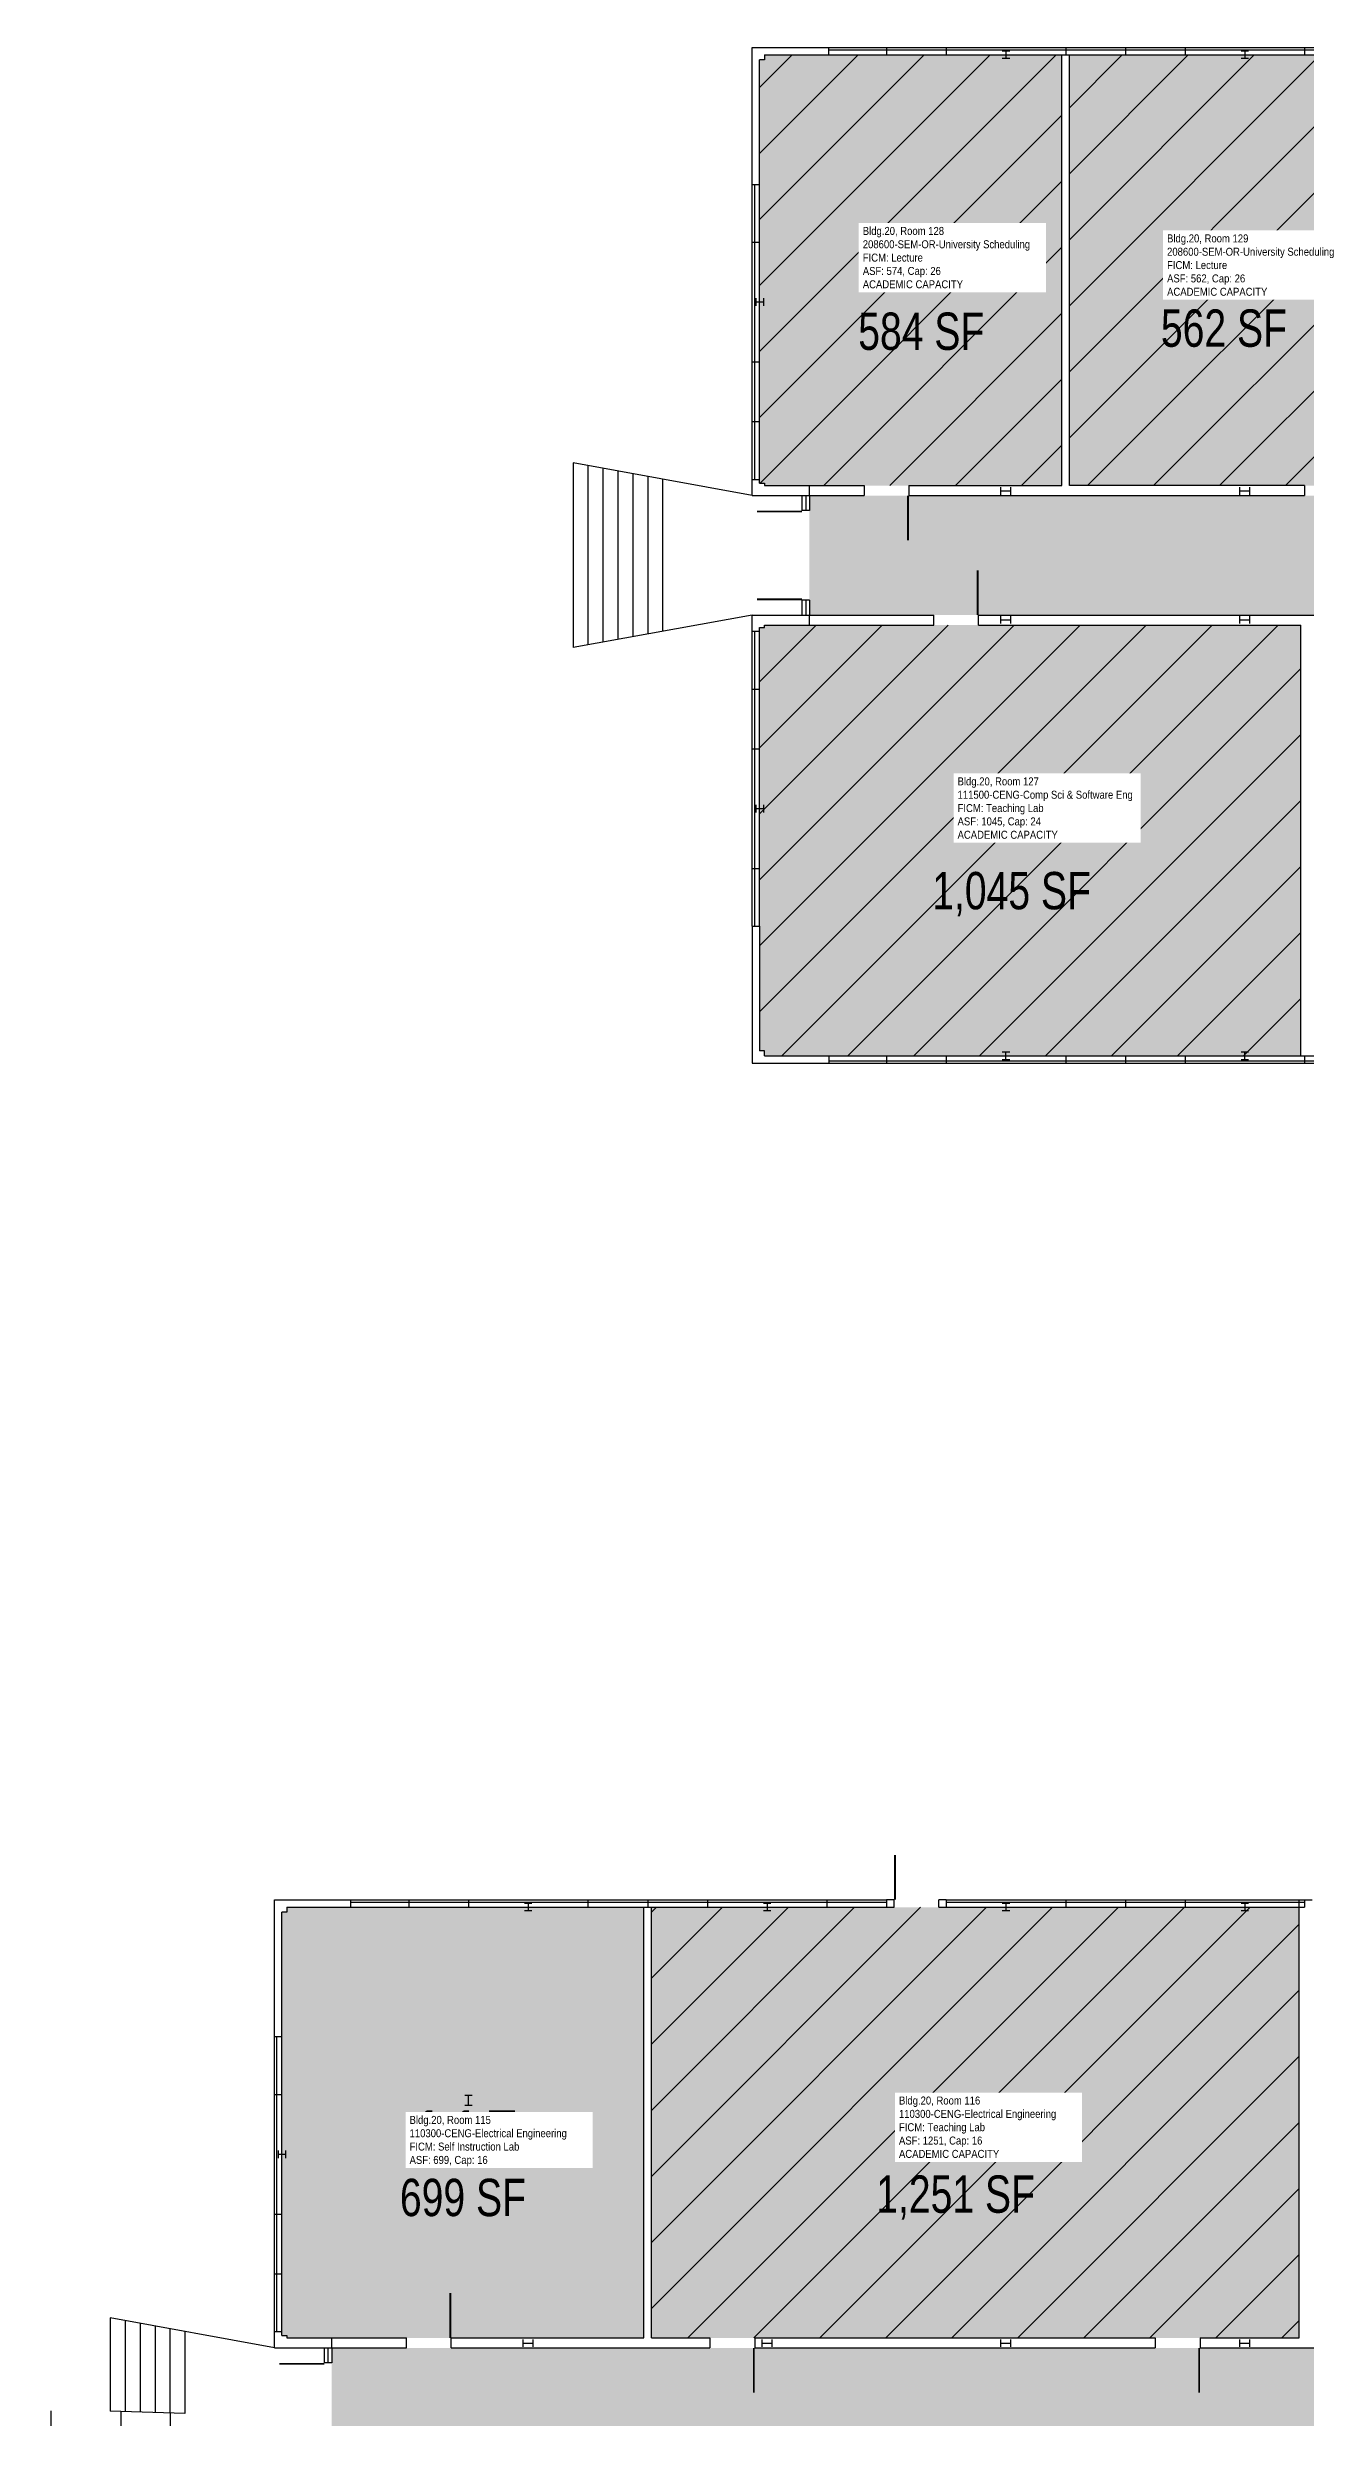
# Model space of a CAD drawing. Header units: inches. Extents: x -221 to 2580, y -38 to 4824.
# Drawn here: x -183 to 829, y 2920 to 4824 of the extents above; entities that cross this region are included whole.
import ezdxf
from ezdxf.enums import TextEntityAlignment as Align

# ---------------------------------------------------------------- set-up
doc = ezdxf.new("R2010")
doc.units = ezdxf.units.IN
doc.header["$LTSCALE"] = 100
doc.header["$MEASUREMENT"] = 0
doc.layers.get('0').update_dxf_attribs({"linetype": 'CONTINUOUS'})
for name, color, linetype in [('A-COLS', 5, 'CONTINUOUS'), ('A-DOOR', 2, 'CONTINUOUS'), ('A-GLAZ', 1, 'CONTINUOUS'), ('A-IDEN-RNUM', 7, 'CONTINUOUS'), ('A-IDEN-SNUM', 4, 'CONTINUOUS'), ('A-IDEN-VNUM', 4, 'CONTINUOUS'), ('A-SITE', 3, 'CONTINUOUS'), ('A-WALL', 5, 'CONTINUOUS'), ('AREA-TEXT', 3, 'CONTINUOUS'), ('Rooms-Capacity', 4, 'CONTINUOUS'), ('Rooms-Category-Color', 7, 'CONTINUOUS'), ('Rooms-College-Color', 7, 'CONTINUOUS'), ('Rooms-Department-Color', 7, 'CONTINUOUS'), ('Rooms-Division-Color', 7, 'CONTINUOUS'), ('Rooms-Information', 7, 'CONTINUOUS')]:
    doc.layers.add(name, color=color, linetype=linetype)
doc.styles.add('CP_AREA', font='arial.ttf', dxfattribs={"height": 15})
doc.styles.add('CP_ROOMSNUMBER', font='arial.ttf', dxfattribs={"height": 1})
doc.styles.add('CP_ROOMVNUMBER', font='arial.ttf', dxfattribs={"width": 0.85, "height": 0.075})

# ---------------------------------------------------------------- blocks, each defined once
blk = doc.blocks.new('INCOLUMN')
for p, q in [((-4, -3), (-4, 3)), ((-4, 0), (4, 0)), ((4, -3), (4, 3))]:
    blk.add_line(p, q)
blk = doc.blocks.new('OUTCOLUMN')
for p, q in [((-3, 9), (3, 9)), ((-3, 3), (3, 3)), ((0, 3), (0, 9))]:
    blk.add_line(p, q)

msp = doc.modelspace()

# ---------------------------------------------------------------- hatches: boundary and pattern name
at = {"layer": 'Rooms-Capacity'}
h = msp.add_hatch(dxfattribs=at)
h.set_pattern_fill('ANSI31', color=256, scale=300, style=0)
h.paths.add_polyline_path([(633, 4818), (633, 4472), (394, 4472), (394, 4474), (390, 4474), (390, 4814), (394, 4814), (394, 4818)])
h = msp.add_hatch(dxfattribs=at)
h.set_pattern_fill('ANSI31', color=256, scale=300, style=0)
h.paths.add_polyline_path([(873, 4818), (873, 4472), (639, 4472), (639, 4818)])
h = msp.add_hatch(dxfattribs=at)
h.set_pattern_fill('ANSI31', color=256, scale=300, style=0)
h.paths.add_polyline_path([(394, 4018), (394, 4014), (825, 4014), (825, 4360), (394, 4360), (394, 4358), (390, 4358), (390, 4018)])
h = msp.add_hatch(dxfattribs=at)
h.set_pattern_fill('ANSI31', color=256, scale=300, style=0)
h.paths.add_polyline_path([(823.7, 3330), (823.7, 2984), (303, 2984), (303, 3330)])
at = {"layer": 'Rooms-Category-Color', "true_color": 0xffff64}
for points in [[(633, 4818), (633, 4472), (394, 4472), (394, 4474), (390, 4474), (390, 4814), (394, 4814), (394, 4818)], [(873, 4818), (873, 4472), (639, 4472), (639, 4818)]]:
    msp.add_hatch(color=51, dxfattribs=at).paths.add_polyline_path(points)
at = {"layer": 'Rooms-Category-Color', "true_color": 0xadadad}
msp.add_hatch(color=253, dxfattribs=at).paths.add_polyline_path([(1023, 450), (1023, 456), (1902, 456), (1902, 513), (1883, 513), (1883, 868), (1902, 868), (1902, 1496), (1919, 1496), (1919, 1504), (1902, 1504), (1902, 1552), (1548, 1552), (1548, 1617), (1902, 1617), (1902, 2824), (1920, 2824), (1920, 2832), (1902, 2832), (1902, 2880), (1548, 2880), (1548, 2886), (1542, 2886), (1542, 2880), (46, 2880), (46, 2976), (1542, 2976), (1542, 2970), (1548, 2970), (1548, 2976), (1902, 2976), (1902, 3560), (1920, 3560), (1920, 3568), (1902, 3568), (1902, 3977), (1883, 3977), (1883, 4272), (1902, 4272), (1902, 4368), (430, 4368), (430, 4464), (1902, 4464), (1902, 4778), (2022, 4778), (2022, 3568), (2004, 3568), (2004, 3560), (2022, 3560), (2022, 2985), (2376, 2985), (2376, 2895), (2022, 2895), (2022, 2832), (2004, 2832), (2004, 2824), (2022, 2824), (2022, 2313), (2053.8, 2313), (2053.8, 2281), (2022, 2281), (2022, 1504), (2004, 1504), (2004, 1496), (2022, 1496), (2022, 48), (1902, 48), (1902, 360), (1023, 360), (1023, 366), (1017, 366), (1017, 360), (46, 360), (46, 456), (1017, 456), (1017, 450)])
at = {"layer": 'Rooms-Category-Color', "true_color": 0xe3f498}
for points in [[(394, 4018), (394, 4014), (825, 4014), (825, 4360), (394, 4360), (394, 4358), (390, 4358), (390, 4018)], [(297, 3330), (297, 2984), (10, 2984), (10, 2986), (6, 2986), (6, 3326), (10, 3326), (10, 3330)], [(823.7, 3330), (823.7, 2984), (303, 2984), (303, 3330)]]:
    msp.add_hatch(color=61, dxfattribs=at).paths.add_polyline_path(points)
at = {"layer": 'Rooms-College-Color', "true_color": 0xffff64}
for points in [[(633, 4818), (633, 4472), (394, 4472), (394, 4474), (390, 4474), (390, 4814), (394, 4814), (394, 4818)], [(873, 4818), (873, 4472), (639, 4472), (639, 4818)]]:
    msp.add_hatch(color=51, dxfattribs=at).paths.add_polyline_path(points)
at = {"layer": 'Rooms-College-Color', "true_color": 0xadadad}
msp.add_hatch(color=253, dxfattribs=at).paths.add_polyline_path([(1023, 450), (1023, 456), (1902, 456), (1902, 513), (1883, 513), (1883, 868), (1902, 868), (1902, 1496), (1919, 1496), (1919, 1504), (1902, 1504), (1902, 1552), (1548, 1552), (1548, 1617), (1902, 1617), (1902, 2824), (1920, 2824), (1920, 2832), (1902, 2832), (1902, 2880), (1548, 2880), (1548, 2886), (1542, 2886), (1542, 2880), (46, 2880), (46, 2976), (1542, 2976), (1542, 2970), (1548, 2970), (1548, 2976), (1902, 2976), (1902, 3560), (1920, 3560), (1920, 3568), (1902, 3568), (1902, 3977), (1883, 3977), (1883, 4272), (1902, 4272), (1902, 4368), (430, 4368), (430, 4464), (1902, 4464), (1902, 4778), (2022, 4778), (2022, 3568), (2004, 3568), (2004, 3560), (2022, 3560), (2022, 2985), (2376, 2985), (2376, 2895), (2022, 2895), (2022, 2832), (2004, 2832), (2004, 2824), (2022, 2824), (2022, 2313), (2053.8, 2313), (2053.8, 2281), (2022, 2281), (2022, 1504), (2004, 1504), (2004, 1496), (2022, 1496), (2022, 48), (1902, 48), (1902, 360), (1023, 360), (1023, 366), (1017, 366), (1017, 360), (46, 360), (46, 456), (1017, 456), (1017, 450)])
at = {"layer": 'Rooms-College-Color', "true_color": 0x99d7b2}
for points in [[(394, 4018), (394, 4014), (825, 4014), (825, 4360), (394, 4360), (394, 4358), (390, 4358), (390, 4018)], [(297, 3330), (297, 2984), (10, 2984), (10, 2986), (6, 2986), (6, 3326), (10, 3326), (10, 3330)], [(823.7, 3330), (823.7, 2984), (303, 2984), (303, 3330)]]:
    msp.add_hatch(color=253, dxfattribs=at).paths.add_polyline_path(points)
at = {"layer": 'Rooms-Department-Color', "true_color": 0x003fff}
for points in [[(633, 4818), (633, 4472), (394, 4472), (394, 4474), (390, 4474), (390, 4814), (394, 4814), (394, 4818)], [(873, 4818), (873, 4472), (639, 4472), (639, 4818)]]:
    msp.add_hatch(color=160, dxfattribs=at).paths.add_polyline_path(points)
at = {"layer": 'Rooms-Department-Color', "true_color": 0xacacac}
msp.add_hatch(color=253, dxfattribs=at).paths.add_polyline_path([(1023, 450), (1023, 456), (1902, 456), (1902, 513), (1883, 513), (1883, 868), (1902, 868), (1902, 1496), (1919, 1496), (1919, 1504), (1902, 1504), (1902, 1552), (1548, 1552), (1548, 1617), (1902, 1617), (1902, 2824), (1920, 2824), (1920, 2832), (1902, 2832), (1902, 2880), (1548, 2880), (1548, 2886), (1542, 2886), (1542, 2880), (46, 2880), (46, 2976), (1542, 2976), (1542, 2970), (1548, 2970), (1548, 2976), (1902, 2976), (1902, 3560), (1920, 3560), (1920, 3568), (1902, 3568), (1902, 3977), (1883, 3977), (1883, 4272), (1902, 4272), (1902, 4368), (430, 4368), (430, 4464), (1902, 4464), (1902, 4778), (2022, 4778), (2022, 3568), (2004, 3568), (2004, 3560), (2022, 3560), (2022, 2985), (2376, 2985), (2376, 2895), (2022, 2895), (2022, 2832), (2004, 2832), (2004, 2824), (2022, 2824), (2022, 2313), (2053.8, 2313), (2053.8, 2281), (2022, 2281), (2022, 1504), (2004, 1504), (2004, 1496), (2022, 1496), (2022, 48), (1902, 48), (1902, 360), (1023, 360), (1023, 366), (1017, 366), (1017, 360), (46, 360), (46, 456), (1017, 456), (1017, 450)])
at = {"layer": 'Rooms-Department-Color', "true_color": 0x99d7b2}
for points in [[(394, 4018), (394, 4014), (825, 4014), (825, 4360), (394, 4360), (394, 4358), (390, 4358), (390, 4018)], [(297, 3330), (297, 2984), (10, 2984), (10, 2986), (6, 2986), (6, 3326), (10, 3326), (10, 3330)], [(823.7, 3330), (823.7, 2984), (303, 2984), (303, 3330)]]:
    msp.add_hatch(color=253, dxfattribs=at).paths.add_polyline_path(points)
at = {"layer": 'Rooms-Division-Color', "true_color": 0x003fff}
for points in [[(633, 4818), (633, 4472), (394, 4472), (394, 4474), (390, 4474), (390, 4814), (394, 4814), (394, 4818)], [(873, 4818), (873, 4472), (639, 4472), (639, 4818)]]:
    msp.add_hatch(color=160, dxfattribs=at).paths.add_polyline_path(points)
at = {"layer": 'Rooms-Division-Color', "true_color": 0xadadad}
msp.add_hatch(color=253, dxfattribs=at).paths.add_polyline_path([(1023, 450), (1023, 456), (1902, 456), (1902, 513), (1883, 513), (1883, 868), (1902, 868), (1902, 1496), (1919, 1496), (1919, 1504), (1902, 1504), (1902, 1552), (1548, 1552), (1548, 1617), (1902, 1617), (1902, 2824), (1920, 2824), (1920, 2832), (1902, 2832), (1902, 2880), (1548, 2880), (1548, 2886), (1542, 2886), (1542, 2880), (46, 2880), (46, 2976), (1542, 2976), (1542, 2970), (1548, 2970), (1548, 2976), (1902, 2976), (1902, 3560), (1920, 3560), (1920, 3568), (1902, 3568), (1902, 3977), (1883, 3977), (1883, 4272), (1902, 4272), (1902, 4368), (430, 4368), (430, 4464), (1902, 4464), (1902, 4778), (2022, 4778), (2022, 3568), (2004, 3568), (2004, 3560), (2022, 3560), (2022, 2985), (2376, 2985), (2376, 2895), (2022, 2895), (2022, 2832), (2004, 2832), (2004, 2824), (2022, 2824), (2022, 2313), (2053.8, 2313), (2053.8, 2281), (2022, 2281), (2022, 1504), (2004, 1504), (2004, 1496), (2022, 1496), (2022, 48), (1902, 48), (1902, 360), (1023, 360), (1023, 366), (1017, 366), (1017, 360), (46, 360), (46, 456), (1017, 456), (1017, 450)])
at = {"layer": 'Rooms-Division-Color', "true_color": 0x99d7b2}
for points in [[(394, 4018), (394, 4014), (825, 4014), (825, 4360), (394, 4360), (394, 4358), (390, 4358), (390, 4018)], [(297, 3330), (297, 2984), (10, 2984), (10, 2986), (6, 2986), (6, 3326), (10, 3326), (10, 3330)], [(823.7, 3330), (823.7, 2984), (303, 2984), (303, 3330)]]:
    msp.add_hatch(color=253, dxfattribs=at).paths.add_polyline_path(points)

# ---------------------------------------------------------------- linework, layer by layer
at = {"layer": 'A-DOOR'}
for points in [[(509.3, 4464, 1.5, 1.5, 0), (509.3, 4428, 0, 0, 0), (508.5, 4428, 0, 0, -0.414214), (474, 4465.5, 0, 0, -0.414214)], [(863.3, 4464, 1.5, 1.5, 0), (863.3, 4428, 0, 0, 0), (862.5, 4428, 0, 0, -0.414214), (828, 4465.5, 0, 0, -0.414214)], [(424, 4451.2, 1.5, 1.5, 0), (388, 4451.2, 0, 0, 0), (388, 4450.5, 0, 0, 0.414214), (425.5, 4416, 0, 0, 0.414214)], [(424, 4380.7, 1.5, 1.5, 0), (388, 4380.7, 0, 0, 0), (388, 4381.5, 0, 0, -0.414214), (425.5, 4416, 0, 0, -0.414214)], [(565.3, 4368, 1.5, 1.5, 0), (565.3, 4404, 0, 0, 0), (564.5, 4404, 0, 0, 0.414214), (530, 4366.5, 0, 0, 0.414214)], [(498.8, 3336, 1.5, 1.5, 0), (498.8, 3372, 0, 0, 0), (499.5, 3372, 0, 0, -0.414214), (534, 3334.5, 0, 0, -0.414214)], [(141.3, 2984, 1.5, 1.5, 0), (141.3, 3020, 0, 0, 0), (140.5, 3020, 0, 0, 0.414214), (106, 2982.5, 0, 0, 0.414214)], [(385.3, 2976, 1.5, 1.5, 0), (385.3, 2940, 0, 0, 0), (384.5, 2940, 0, 0, -0.414214), (350, 2977.5, 0, 0, -0.414214)], [(743.3, 2976, 1.5, 1.5, 0), (743.3, 2940, 0, 0, 0), (742.5, 2940, 0, 0, -0.414214), (708, 2977.5, 0, 0, -0.414214)], [(40, 2963.2, 1.5, 1.5, 0), (4, 2963.2, 0, 0, 0), (4, 2962.5, 0, 0, 0.414214), (41.5, 2928, 0, 0, 0.414214)], [(40, 2892.7, 1.5, 1.5, 0), (4, 2892.7, 0, 0, 0), (4, 2893.5, 0, 0, -0.414214), (41.5, 2928, 0, 0, -0.414214)]]:
    msp.add_lwpolyline(points, format="xyseb", dxfattribs=at)
at = {"layer": 'A-GLAZ'}
for p, q in [((445.5, 4824), (1882.5, 4824)), ((445.5, 4822), (1882.5, 4822)), ((445.5, 4818), (1882.5, 4818)), ((492, 4824), (492, 4818)), ((540, 4824), (540, 4818)), ((636, 4824), (636, 4818)), ((684, 4824), (684, 4818)), ((732, 4824), (732, 4818)), ((828, 4824), (828, 4818)), ((384, 4477), (384, 4714)), ((386, 4477), (386, 4714)), ((390, 4477), (390, 4714)), ((384, 4667.5), (390, 4667.5)), ((384, 4571.5), (390, 4571.5)), ((384, 4523.5), (390, 4523.5)), ((424, 4464), (424, 4452)), ((427, 4464), (427, 4452)), ((430, 4464), (430, 4452)), ((424, 4380), (424, 4368)), ((427, 4380), (427, 4368)), ((430, 4380), (430, 4368)), ((384, 4118), (384, 4355)), ((386, 4118), (386, 4355)), ((390, 4118), (390, 4355)), ((384, 4308.5), (390, 4308.5)), ((384, 4260.5), (390, 4260.5)), ((384, 4164.5), (390, 4164.5)), ((445.5, 4014), (876, 4014)), ((445.5, 4010), (876, 4010)), ((445.5, 4008), (876, 4008)), ((492, 4014), (492, 4008)), ((540, 4014), (540, 4008)), ((636, 4014), (636, 4008)), ((684, 4014), (684, 4008)), ((732, 4014), (732, 4008)), ((828, 4014), (828, 4008)), ((61.5, 3336), (492, 3336)), ((61.5, 3334), (492, 3334)), ((108, 3336), (108, 3330)), ((156, 3336), (156, 3330)), ((252, 3336), (252, 3330)), ((300, 3336), (300, 3330)), ((348, 3336), (348, 3330)), ((444, 3336), (444, 3330)), ((492, 3336), (492, 3330)), ((540, 3336), (540, 3330)), ((540, 3336), (828, 3336)), ((540, 3334), (828, 3334)), ((636, 3336), (636, 3330)), ((684, 3336), (684, 3330)), ((732, 3336), (732, 3330)), ((828, 3336), (828, 3330)), ((61.5, 3330), (492, 3330)), ((540, 3330), (828, 3330)), ((0, 2989), (0, 3226)), ((2, 2989), (2, 3226)), ((6, 2989), (6, 3226)), ((0, 3179.5), (6, 3179.5)), ((0, 3083.5), (6, 3083.5)), ((0, 3035.5), (6, 3035.5)), ((40, 2976), (40, 2964)), ((43, 2976), (43, 2964)), ((46, 2976), (46, 2964))]:
    msp.add_line(p, q, dxfattribs=at)
at = {"layer": 'A-SITE'}
for p, q in [((384, 4464), (240, 4490.2)), ((240, 4490.2), (240, 4341.8)), ((252, 4488), (252, 4344)), ((264, 4485.8), (264, 4346.2)), ((276, 4483.6), (276, 4348.4)), ((288, 4481.5), (288, 4350.5)), ((300, 4479.3), (300, 4352.7)), ((312, 4477.1), (312, 4354.9)), ((384, 4368), (240, 4341.8)), ((-132, 3000), (-132, 2925)), ((0, 2976), (-132, 3000)), ((-120, 2997.8), (-120, 2924.7)), ((-108, 2995.6), (-108, 2924.3)), ((-96, 2993.5), (-96, 2923.9)), ((-84, 2991.3), (-84, 2923.5)), ((-72, 2989.1), (-72, 2923.2)), ((-179.8, 2925.3), (-182.5, 2573.6)), ((-72, 2923.2), (-132, 2925)), ((-123.5, 2924.8), (-125.8, 2653)), ((-86.4, 2651), (-83.6, 2923.5))]:
    msp.add_line(p, q, dxfattribs=at)
at = {"layer": 'A-WALL'}
for p, q in [((384, 4824), (445.5, 4824)), ((384, 4714), (384, 4824)), ((394, 4818), (445.5, 4818)), ((394, 4818), (394, 4814)), ((445.5, 4818), (445.5, 4824)), ((633, 4472), (633, 4818)), ((639, 4472), (639, 4818)), ((390, 4714), (390, 4814)), ((394, 4814), (390, 4814)), ((384, 4714), (390, 4714)), ((384, 4477), (390, 4477)), ((384, 4464), (384, 4477)), ((390, 4474), (390, 4477)), ((384, 4464), (430, 4464)), ((390, 4474), (394, 4474)), ((394, 4474), (394, 4472)), ((394, 4472), (430, 4472)), ((430, 4472), (474, 4472)), ((430, 4464), (430, 4472)), ((430, 4464), (474, 4464)), ((474, 4472), (474, 4464)), ((510, 4472), (510, 4464)), ((510, 4472), (633, 4472)), ((510, 4464), (828, 4464)), ((828, 4472), (639, 4472)), ((828, 4472), (828, 4464)), ((430, 4452), (424, 4452)), ((430, 4380), (424, 4380)), ((384, 4355), (384, 4368)), ((384, 4368), (430, 4368)), ((430, 4360), (430, 4368)), ((430, 4368), (530, 4368)), ((530, 4360), (530, 4368)), ((566, 4360), (566, 4368)), ((566, 4368), (892, 4368)), ((384, 4355), (390, 4355)), ((390, 4355), (390, 4358)), ((390, 4358), (394, 4358)), ((394, 4360), (430, 4360)), ((394, 4358), (394, 4360)), ((430, 4360), (530, 4360)), ((566, 4360), (825, 4360)), ((825, 4014), (825, 4360)), ((384, 4118), (390, 4118)), ((384, 4118), (384, 4008)), ((390, 4118), (390, 4018)), ((394, 4018), (390, 4018)), ((394, 4014), (394, 4018)), ((384, 4008), (445.5, 4008)), ((394, 4014), (445.5, 4014)), ((445.5, 4014), (445.5, 4008)), ((0, 3336), (61.5, 3336)), ((0, 3226), (0, 3336)), ((61.5, 3330), (61.5, 3336)), ((498, 3336), (492, 3336)), ((498, 3330), (498, 3336)), ((540, 3336), (534, 3336)), ((534, 3330), (534, 3336)), ((823.7, 2984), (823.7, 3336)), ((823.7, 3336), (834, 3336)), ((10, 3326), (6, 3326)), ((6, 3226), (6, 3326)), ((10, 3330), (10, 3326)), ((10, 3330), (61.5, 3330)), ((297, 2984), (297, 3330)), ((303, 2984), (303, 3330)), ((492, 3330), (498, 3330)), ((534, 3330), (540, 3330)), ((0, 3226), (6, 3226)), ((0, 2989), (6, 2989)), ((0, 2976), (0, 2989)), ((0, 2976), (46, 2976)), ((6, 2986), (6, 2989)), ((6, 2986), (10, 2986)), ((10, 2986), (10, 2984)), ((10, 2984), (46, 2984)), ((46, 2984), (106, 2984)), ((46, 2976), (46, 2984)), ((46, 2976), (106, 2976)), ((106, 2976), (106, 2984)), ((142, 2976), (142, 2984)), ((142, 2984), (297, 2984)), ((142, 2976), (350, 2976)), ((303, 2984), (350, 2984)), ((350, 2984), (350, 2976)), ((386, 2984), (386, 2976)), ((386, 2984), (708, 2984)), ((386, 2976), (708, 2976)), ((708, 2984), (708, 2976)), ((744, 2984), (744, 2976)), ((744, 2984), (823.7, 2984)), ((744, 2976), (838, 2976)), ((46, 2964), (40, 2964))]:
    msp.add_line(p, q, dxfattribs=at)

# ---------------------------------------------------------------- block references
at = {"layer": 'A-COLS'}
for name, p, xscale, yscale, zscale, rotation in [('OUTCOLUMN', (588, 4824), 0.9999999962747097, 0.9999999962747097, 0.9999999962747097, 180), ('OUTCOLUMN', (780, 4824), 0.9999999962747097, 0.9999999962747097, 0.9999999962747097, 180), ('OUTCOLUMN', (384, 4619.5), 0.9999999990686774, 0.9999999990686774, 0.9999999990686774, 270), ('OUTCOLUMN', (384, 4212.5), 0.9999999990686774, 0.9999999990686774, 0.9999999990686774, 270), ('OUTCOLUMN', (204, 3336), 0.9999999962747097, 0.9999999962747097, 0.9999999962747097, 180), ('OUTCOLUMN', (396, 3336), 0.9999999962747097, 0.9999999962747097, 0.9999999962747097, 180), ('OUTCOLUMN', (588, 3336), 0.9999999962747097, 0.9999999962747097, 0.9999999962747097, 180), ('OUTCOLUMN', (780, 3336), 0.9999999962747097, 0.9999999962747097, 0.9999999962747097, 180), ('INCOLUMN', (156, 3174.7), 0.9999999990686774, 0.9999999990686774, 0.9999999990686774, 90), ('OUTCOLUMN', (0, 3131.5), 0.9999999990686774, 0.9999999990686774, 0.9999999990686774, 270)]:
    msp.add_blockref(name, p, dxfattribs=dict(at, xscale=xscale, yscale=yscale, zscale=zscale, rotation=rotation))
at = {"layer": 'A-COLS', "xscale": 0.9999999962747097, "yscale": 0.9999999962747097, "zscale": 0.9999999962747097}
for name, p in [('INCOLUMN', (588, 4467.7)), ('INCOLUMN', (780, 4467.7)), ('INCOLUMN', (588, 4364.2)), ('INCOLUMN', (780, 4364.2)), ('OUTCOLUMN', (588, 4008)), ('OUTCOLUMN', (780, 4008)), ('INCOLUMN', (204, 2979.7)), ('INCOLUMN', (396, 2979.7)), ('INCOLUMN', (588, 2979.7)), ('INCOLUMN', (780, 2979.7))]:
    msp.add_blockref(name, p, dxfattribs=at)

# ---------------------------------------------------------------- texts
at = {"layer": 'A-IDEN-RNUM', "style": 'CP_ROOMSNUMBER', "width": 0.85}
for s, p in [('0128-00', (518.2, 4645.8)), ('0129-00', (734.2, 4645.8)), ('0127-00', (602.9, 4190.8)), ('0115-00', (124, 3140)), ('0116-00', (520, 3140))]:
    msp.add_text(s, height=1, rotation=360, dxfattribs=at).set_placement(p)
at = {"layer": 'A-IDEN-SNUM', "style": 'CP_ROOMSNUMBER', "width": 0.85}
for s, p in [('0200012800', (518.2, 4645.8)), ('0200012900', (734.2, 4645.8)), ('0200012700', (602.9, 4190.8)), ('0200011500', (124, 3140)), ('0200011600', (520, 3140))]:
    msp.add_text(s, height=1, rotation=360, dxfattribs=at).set_placement(p)
at = {"layer": 'A-IDEN-VNUM', "style": 'CP_ROOMVNUMBER', "width": 0.85}
for s, p in [('128', (517.5, 4652.9)), ('129', (762, 4646.9)), ('127', (593.7, 4210.7)), ('115', (153.2, 3144.3)), ('116', (546.6, 3151))]:
    msp.add_text(s, height=45, dxfattribs=at).set_placement(p, align=Align.MIDDLE_CENTER)
at = {"layer": 'AREA-TEXT', "style": 'CP_AREA', "width": 0.75}
for s, p in [('584 SF', (519.9, 4596)), ('562 SF', (763.2, 4598.5)), ('1,045 SF', (592.5, 4146.6)), ('699 SF', (151.5, 3096.8)), ('1,251 SF', (547.5, 3099.5))]:
    msp.add_text(s, height=30, dxfattribs=at).set_placement(p, align=Align.MIDDLE_CENTER)

# ---------------------------------------------------------------- next in the draw order: texts
at = {"layer": 'Rooms-Information', "char_height": 6.4286, "width": 144, "attachment_point": 7, "style": 'CP_ROOMVNUMBER', "bg_fill": 3, "box_fill_scale": 1.5, "bg_fill_color": 256, "bg_fill_true_color": 13158600, "bg_fill_transparency": 0}
for s, insert in [('Bldg.20, Room 128^M^J208600-SEM-OR-University Scheduling^M^JFICM: Lecture^M^JASF: 574, Cap: 26^M^JACADEMIC CAPACITY', (472.9, 4630.4)), ('Bldg.20, Room 129^M^J208600-SEM-OR-University Scheduling^M^JFICM: Lecture^M^JASF: 562, Cap: 26^M^JACADEMIC CAPACITY', (717.5, 4624.4)), ('Bldg.20, Room 127^M^J111500-CENG-Comp Sci & Software Eng^M^JFICM: Teaching Lab^M^JASF: 1045, Cap: 24^M^JACADEMIC CAPACITY', (549.1, 4188.2)), ('Bldg.20, Room 116^M^J110300-CENG-Electrical Engineering^M^JFICM: Teaching Lab^M^JASF: 1251, Cap: 16^M^JACADEMIC CAPACITY', (502, 3128.5)), ('Bldg.20, Room 115^M^J110300-CENG-Electrical Engineering^M^JFICM: Self Instruction Lab^M^JASF: 699, Cap: 16', (108.6, 3121.8))]:
    msp.add_mtext(s, dxfattribs=dict(at, insert=insert))

doc.saveas('drawing.dxf')
